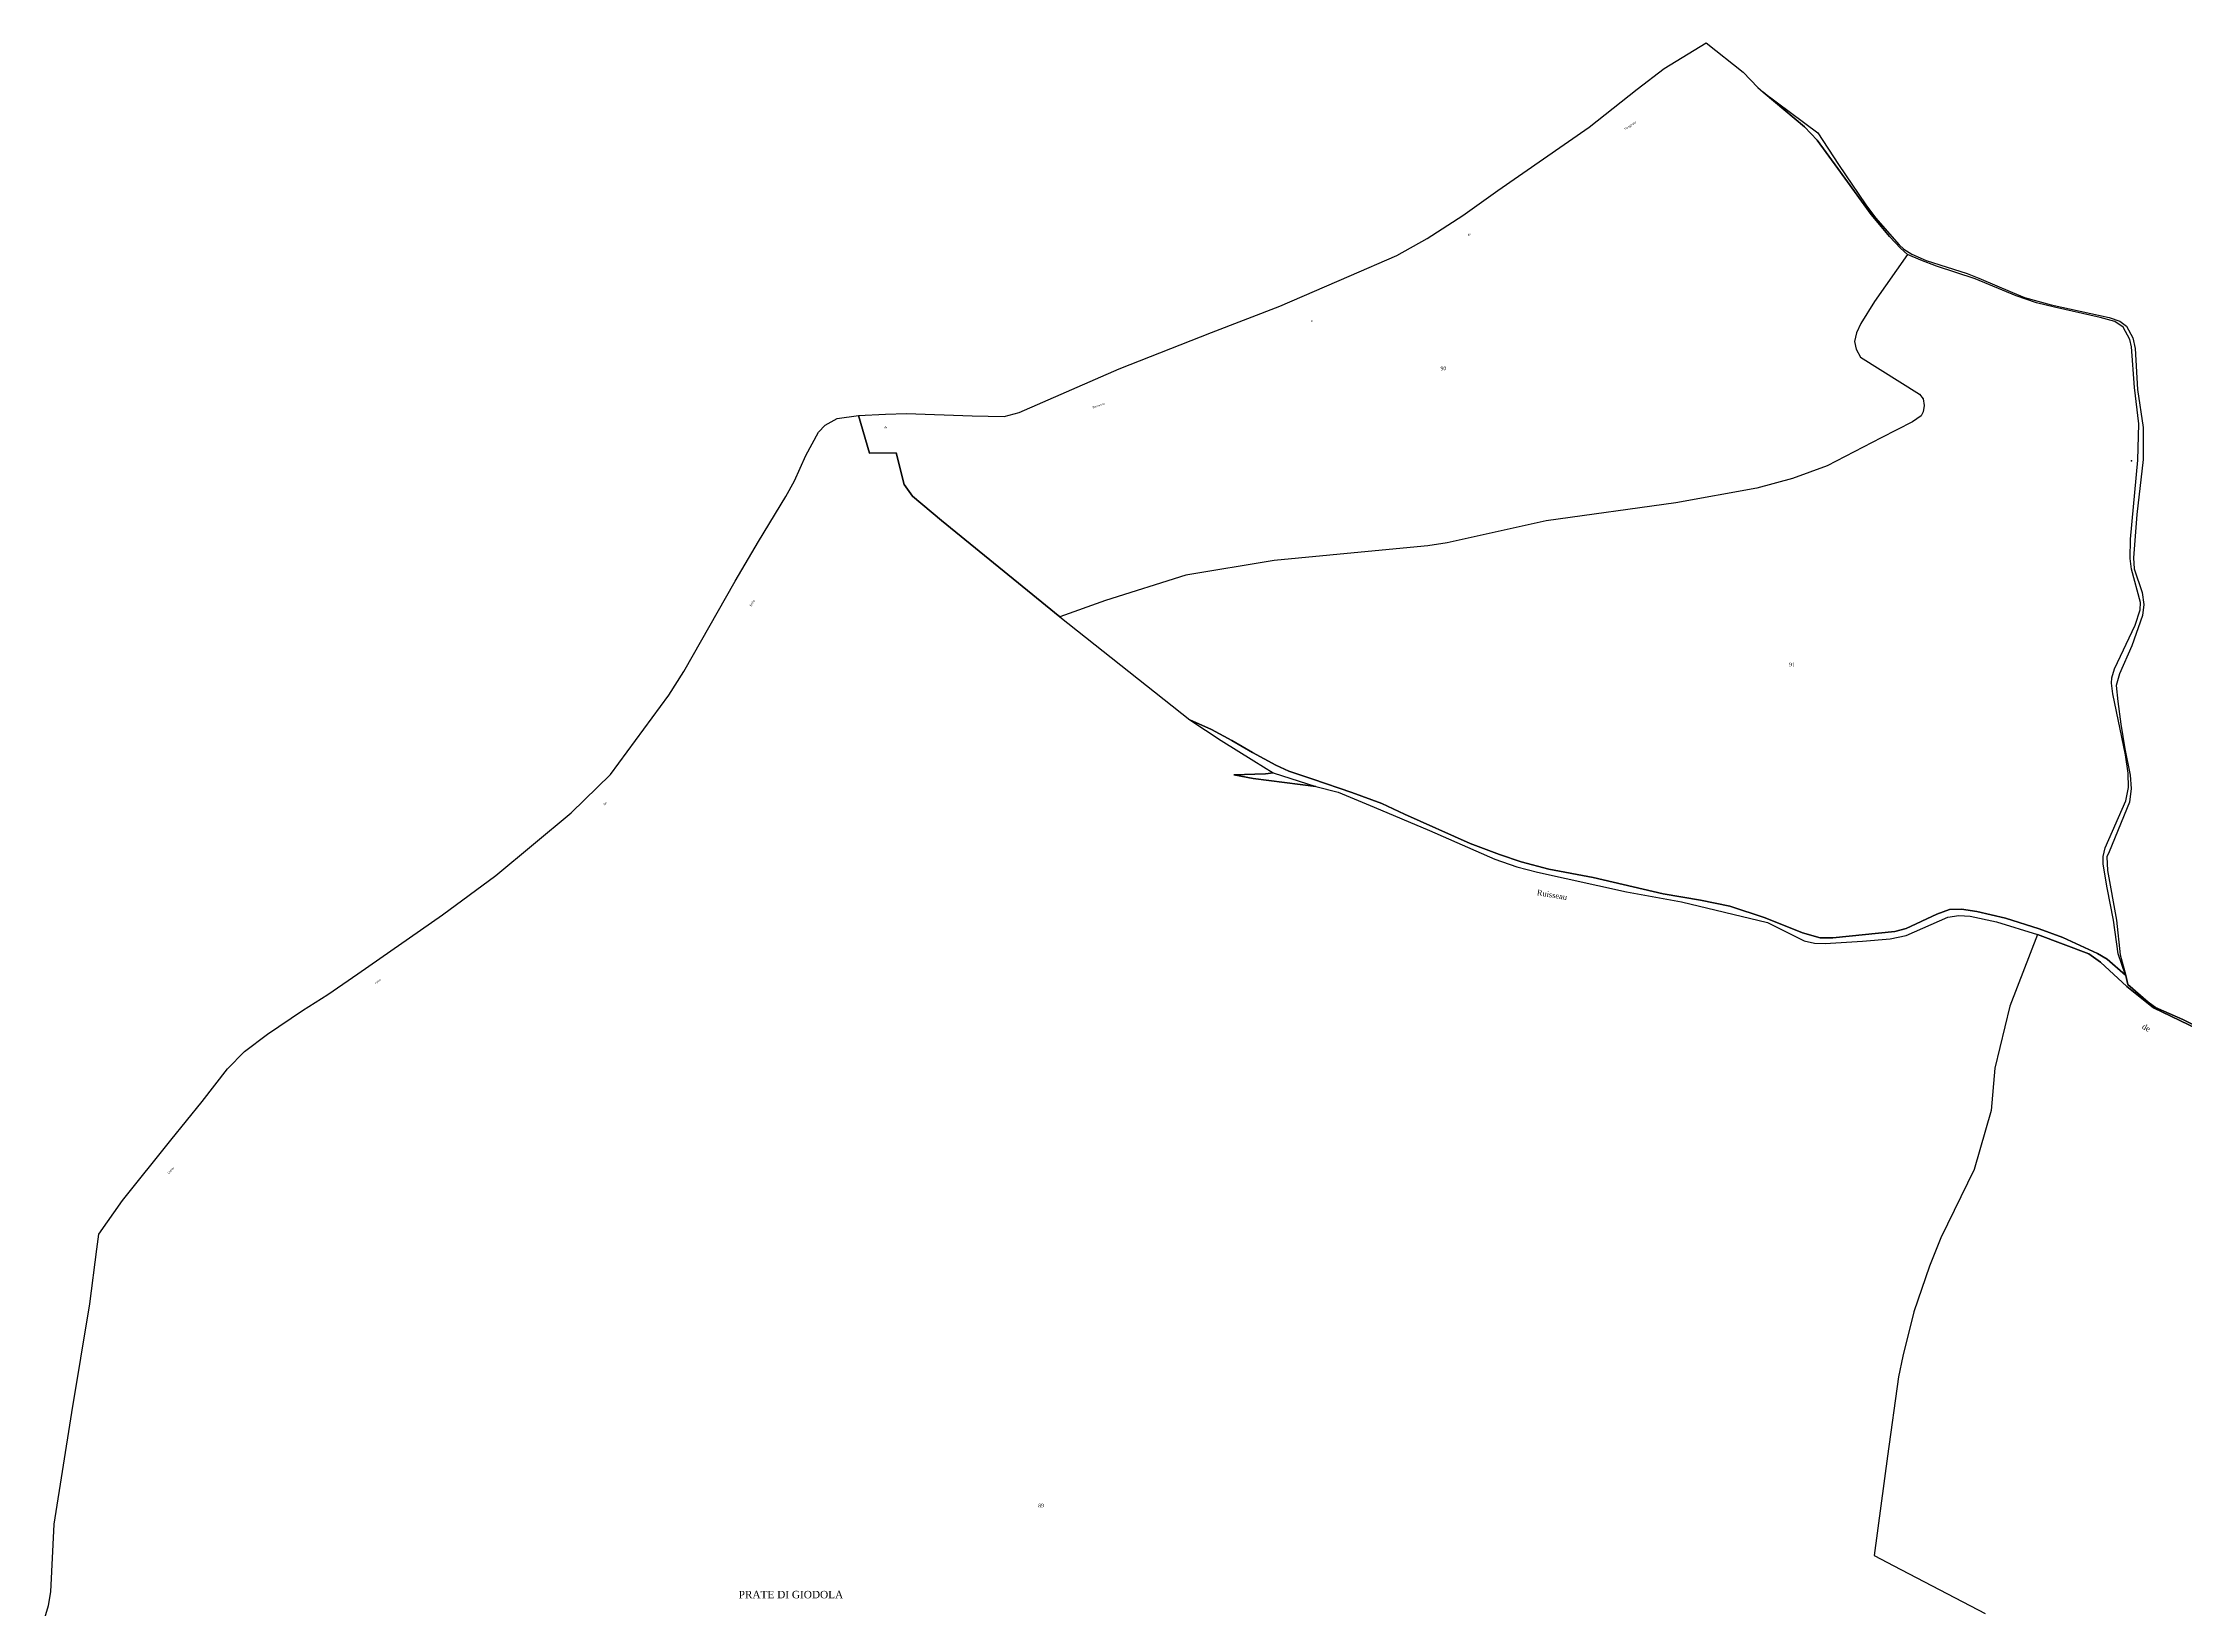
# Model space of a CAD drawing. Extents: x 1189447 to 1205702, y 6141591 to 6152844.
# Drawn here: x 1198481 to 1199629, y 6147805 to 6148645 of the extents above; entities that cross this region are included whole.
import ezdxf

# ---------------------------------------------------------------- set-up
doc = ezdxf.new("R2010")
doc.units = 0
doc.linetypes.add('CONTINU', pattern=[0])
doc.layers.get('0').update_dxf_attribs({"linetype": 'CONTINU'})
for name, color, linetype in [('1FLECHEFL', 7, 'CONTINU'), ('1LIEUDIT', 7, 'CONTINU'), ('1PARCELLE', 7, 'CONTINU'), ('1SUBDSECT', 7, 'CONTINU'), ('1TRONFLUV', 7, 'CONTINU'), ('3ENSIMMO', 7, 'CONTINU'), ('3LIEUDITTEX', 7, 'CONTINU'), ('3PARCELLETEX', 7, 'CONTINU'), ('3TRONFLUVTEX', 7, 'CONTINU')]:
    doc.layers.add(name, color=color, linetype=linetype)
doc.styles.get("Standard").update_dxf_attribs({"font": 'Times New Roman'})

# ---------------------------------------------------------------- blocks, each defined once
blk = doc.blocks.new('FLECHRU1')
blk.add_point((0, 0))

msp = doc.modelspace()

# ---------------------------------------------------------------- linework, layer by layer
at = {"layer": '1LIEUDIT'}
msp.add_lwpolyline([(1198480.57, 6147796.35), (1198483.54, 6147806.53), (1198484.89, 6147813.98), (1198486.58, 6147850.16), (1198496.17, 6147910.11), (1198505.8, 6147968.39), (1198509.51, 6147997.59), (1198510.53, 6148005.73), (1198523.23, 6148023.76), (1198549.28, 6148056.18), (1198565.93, 6148076.93), (1198579.58, 6148094.32), (1198588.74, 6148103.69), (1198601.04, 6148113.04), (1198619.8, 6148125.71), (1198633.43, 6148134.17), (1198649.49, 6148145.35), (1198694.84, 6148177.02), (1198723.5, 6148198.06), (1198763.94, 6148231.61), (1198785.04, 6148252.13), (1198816.22, 6148294.66), (1198824.35, 6148307.34), (1198851.91, 6148355.87), (1198864.34, 6148377.22), (1198878.91, 6148401.27), (1198883.63, 6148409.73), (1198889.68, 6148423.2), (1198896.43, 6148435.74), (1198900.03, 6148439.45), (1198906.6, 6148443.01), (1198917.97, 6148444.63), (1198932.48, 6148445.45), (1198943.65, 6148445.75), (1198978.87, 6148444.48), (1198996.09, 6148444.2), (1199004.13, 6148446.37), (1199057.75, 6148469.74), (1199107.34, 6148489.22), (1199143.96, 6148503.26), (1199181.03, 6148519.44), (1199206.69, 6148530.52), (1199222.83, 6148539.6), (1199241.95, 6148551.91), (1199260.76, 6148565.29), (1199309.7, 6148599.27), (1199335.43, 6148619.65), (1199349.97, 6148630.73), (1199372.44, 6148644.53), (1199392.35, 6148628.72), (1199400.18, 6148620.6), (1199403.15, 6148618), (1199432.31, 6148596.31), (1199443.48, 6148579.34), (1199458.14, 6148557.61), (1199463.31, 6148550.65), (1199476.07, 6148536.13), (1199478.52, 6148533.95), (1199482.88, 6148531.13), (1199490.51, 6148527.86), (1199512.52, 6148520.92), (1199518.77, 6148518.31), (1199536.8, 6148510.74), (1199543.13, 6148508.05), (1199557.53, 6148504.05), (1199588.66, 6148497.32), (1199594.31, 6148495.37), (1199597.86, 6148492.61), (1199601.39, 6148486.35), (1199602.49, 6148480.64), (1199603.8, 6148458.64), (1199606.91, 6148438.21), (1199606.92, 6148421.17), (1199603.44, 6148391.6), (1199601.74, 6148368.46), (1199602.07, 6148362.54), (1199606.23, 6148349.87), (1199607.23, 6148343.28), (1199606.49, 6148337.37), (1199600.81, 6148321.16), (1199594.17, 6148306.2), (1199592.45, 6148299.84), (1199593.35, 6148291.4), (1199594.94, 6148279.23), (1199597.08, 6148265.88), (1199599.87, 6148251.79), (1199600.44, 6148244.73), (1199599.55, 6148237.35), (1199588.65, 6148210.81), (1199587.43, 6148207.98), (1199587.75, 6148200.68), (1199592.59, 6148174.09), (1199594.59, 6148155.53), (1199597.54, 6148144.39), (1199598.54, 6148139.56), (1199609.55, 6148130.2), (1199613.48, 6148127.17), (1199628.13, 6148120.86), (1199636.38, 6148116.73)], dxfattribs=at)
at = {"layer": '1PARCELLE'}
for points in [[(1198917.97, 6148444.63), (1198932.48, 6148445.45), (1198943.65, 6148445.75), (1198978.87, 6148444.48), (1198996.09, 6148444.2), (1199004.13, 6148446.37), (1199057.75, 6148469.74), (1199107.34, 6148489.22), (1199143.96, 6148503.26), (1199181.03, 6148519.44), (1199206.69, 6148530.52), (1199222.83, 6148539.6), (1199241.95, 6148551.91), (1199260.76, 6148565.29), (1199309.7, 6148599.27), (1199335.43, 6148619.65), (1199349.97, 6148630.73), (1199372.44, 6148644.53), (1199392.35, 6148628.72), (1199400.18, 6148620.6), (1199403.15, 6148618), (1199425.22, 6148599.42), (1199432.02, 6148592.32), (1199443.2, 6148577.21), (1199460.95, 6148552.5), (1199470.89, 6148540.75), (1199476.79, 6148534.39), (1199480.47, 6148530.99), (1199462.78, 6148505.83), (1199455.43, 6148494.04), (1199453.17, 6148489.05), (1199452.12, 6148484.39), (1199452.95, 6148480.36), (1199455.23, 6148476.05), (1199486.94, 6148456.19), (1199488.86, 6148453.55), (1199489.45, 6148450.02), (1199488.93, 6148446.67), (1199487.75, 6148444.55), (1199483.24, 6148441.25), (1199466.3, 6148432.69), (1199437.46, 6148417.79), (1199418.79, 6148410.96), (1199399.72, 6148405.77), (1199356.22, 6148397.83), (1199286.66, 6148388.19), (1199233.61, 6148376.41), (1199223.27, 6148374.79), (1199183.71, 6148371), (1199140.78, 6148366.98), (1199093.44, 6148359.12), (1199050.43, 6148345.47), (1199025.97, 6148336.81), (1199008.52, 6148350.87), (1198962.46, 6148388.48), (1198946.91, 6148401.5), (1198942.48, 6148407.67), (1198938.14, 6148424.7), (1198923.82, 6148424.53), (1198917.97, 6148444.63)], [(1199025.97, 6148336.81), (1199095.62, 6148281.52), (1199107.27, 6148276.41), (1199118.21, 6148270.49), (1199129.16, 6148263.91), (1199141.75, 6148257.18), (1199148.76, 6148254.03), (1199161.58, 6148249.67), (1199182.53, 6148242.53), (1199198.61, 6148236.62), (1199210.68, 6148230.95), (1199245.93, 6148215.13), (1199261.77, 6148209.23), (1199273.26, 6148205.38), (1199288.17, 6148201.48), (1199311.93, 6148196.91), (1199349.47, 6148188.25), (1199369.54, 6148184.74), (1199385.28, 6148181.53), (1199404.15, 6148175.33), (1199424.12, 6148167.21), (1199433.64, 6148164.66), (1199440.49, 6148164.53), (1199473.72, 6148167.99), (1199479.68, 6148169.64), (1199496.21, 6148177.25), (1199502.95, 6148179.86), (1199509.43, 6148180.07), (1199517.59, 6148178.76), (1199533.08, 6148175.22), (1199551.15, 6148169.38), (1199563.75, 6148164.86), (1199582.35, 6148156.24), (1199587.47, 6148153.19), (1199597.33, 6148144.67), (1199593.51, 6148156.09), (1199591.03, 6148174.14), (1199587.57, 6148191.47), (1199585.39, 6148204.05), (1199585.39, 6148208.26), (1199586.55, 6148212.95), (1199597.61, 6148238.04), (1199598.95, 6148245.18), (1199598.75, 6148252.84), (1199597.35, 6148262.71), (1199590.56, 6148295.53), (1199589.83, 6148301.19), (1199590, 6148304.11), (1199591.52, 6148308.89), (1199602.64, 6148332.31), (1199605.32, 6148340.52), (1199605.48, 6148344.39), (1199600.53, 6148362.35), (1199599.91, 6148367.99), (1199600.02, 6148378.37), (1199603.98, 6148420.78), (1199604.48, 6148440.27), (1199602.15, 6148459.72), (1199600.66, 6148481.51), (1199599.76, 6148485.47), (1199596.21, 6148492.03), (1199591.65, 6148495.04), (1199583.77, 6148497.25), (1199559.39, 6148502.71), (1199549.66, 6148505.2), (1199538.75, 6148508.87), (1199516.77, 6148518.03), (1199495.94, 6148524.74), (1199487.67, 6148527.95), (1199480.47, 6148530.99), (1199462.78, 6148505.83), (1199455.43, 6148494.04), (1199453.17, 6148489.05), (1199452.12, 6148484.39), (1199452.95, 6148480.36), (1199455.23, 6148476.05), (1199486.94, 6148456.19), (1199488.86, 6148453.55), (1199489.45, 6148450.02), (1199488.93, 6148446.67), (1199487.75, 6148444.55), (1199483.24, 6148441.25), (1199466.3, 6148432.69), (1199437.46, 6148417.79), (1199418.79, 6148410.96), (1199399.72, 6148405.77), (1199356.22, 6148397.83), (1199286.66, 6148388.19), (1199233.61, 6148376.41), (1199223.27, 6148374.79), (1199183.71, 6148371), (1199140.78, 6148366.98), (1199093.44, 6148359.12), (1199050.43, 6148345.47), (1199025.97, 6148336.81)]]:
    msp.add_lwpolyline(points, close=True, dxfattribs=at)
for points in [[(1198480.57, 6147796.35), (1198483.54, 6147806.53), (1198484.89, 6147813.98), (1198486.58, 6147850.16), (1198496.17, 6147910.11), (1198505.8, 6147968.39), (1198509.51, 6147997.59), (1198510.53, 6148005.73), (1198510.53, 6148005.73), (1198523.23, 6148023.76), (1198549.28, 6148056.18), (1198565.93, 6148076.93), (1198579.58, 6148094.32), (1198588.74, 6148103.69), (1198601.04, 6148113.04), (1198619.8, 6148125.71), (1198633.43, 6148134.17), (1198649.49, 6148145.35), (1198694.84, 6148177.02), (1198723.5, 6148198.06), (1198763.94, 6148231.61), (1198785.04, 6148252.13), (1198816.22, 6148294.66), (1198824.35, 6148307.34), (1198851.91, 6148355.87), (1198864.34, 6148377.22), (1198878.91, 6148401.27), (1198883.63, 6148409.73), (1198889.68, 6148423.2), (1198896.43, 6148435.74), (1198900.03, 6148439.45), (1198906.6, 6148443.01), (1198917.97, 6148444.63), (1198923.82, 6148424.53), (1198938.14, 6148424.7), (1198942.48, 6148407.67), (1198946.91, 6148401.5), (1198962.46, 6148388.48), (1199008.52, 6148350.87), (1199025.97, 6148336.81), (1199095.62, 6148281.52), (1199112.49, 6148270.4), (1199130.04, 6148259.58), (1199140.27, 6148253.03), (1199136.29, 6148252.52), (1199119.21, 6148252.05), (1199129.67, 6148250.04), (1199163.21, 6148245.73), (1199175.11, 6148242.64), (1199194.52, 6148234.62), (1199224.18, 6148222.1), (1199259.13, 6148206.88), (1199270.98, 6148202.69), (1199282.07, 6148199.9), (1199329.81, 6148189.21), (1199359.26, 6148183.98), (1199405.44, 6148172.8), (1199425.04, 6148162.93), (1199430.66, 6148161.83), (1199436.34, 6148161.57), (1199456.26, 6148162.81), (1199471.15, 6148164.13), (1199479.8, 6148165.82), (1199502.15, 6148175.75), (1199508.04, 6148176.67), (1199514.07, 6148176.31), (1199528.27, 6148173.12), (1199550.22, 6148166.48), (1199535.4, 6148127.91), (1199527.35, 6148094.65), (1199525.29, 6148071.97), (1199516.31, 6148040.33), (1199498.34, 6148003.69), (1199492.22, 6147988.53), (1199483.79, 6147963.98), (1199477.9, 6147940.26), (1199475.67, 6147929.17), (1199469.81, 6147886.74), (1199462.59, 6147833.47), (1199473.07, 6147827.84), (1199522.06, 6147802.3)], [(1199635.82, 6148115.78), (1199612.43, 6148127.1), (1199598.18, 6148138.48), (1199583.9, 6148151.58), (1199577.69, 6148155.98), (1199550.22, 6148166.48), (1199550.22, 6148166.48), (1199535.4, 6148127.91), (1199527.35, 6148094.65), (1199525.29, 6148071.97), (1199516.31, 6148040.33), (1199498.34, 6148003.69), (1199492.22, 6147988.53), (1199483.79, 6147963.98), (1199477.9, 6147940.26), (1199475.67, 6147929.17), (1199469.81, 6147886.74), (1199462.59, 6147833.47), (1199473.07, 6147827.84), (1199522.06, 6147802.3)]]:
    msp.add_lwpolyline(points, dxfattribs=at)
at = {"layer": '1SUBDSECT'}
msp.add_lwpolyline([(1198480.57, 6147796.35), (1198483.54, 6147806.53), (1198484.89, 6147813.98), (1198486.58, 6147850.16), (1198496.17, 6147910.11), (1198505.8, 6147968.39), (1198509.51, 6147997.59), (1198510.53, 6148005.73), (1198523.23, 6148023.76), (1198549.28, 6148056.18), (1198565.93, 6148076.93), (1198579.58, 6148094.32), (1198588.74, 6148103.69), (1198601.04, 6148113.04), (1198619.8, 6148125.71), (1198633.43, 6148134.17), (1198649.49, 6148145.35), (1198694.84, 6148177.02), (1198723.5, 6148198.06), (1198763.94, 6148231.61), (1198785.04, 6148252.13), (1198816.22, 6148294.66), (1198824.35, 6148307.34), (1198851.91, 6148355.87), (1198864.34, 6148377.22), (1198878.91, 6148401.27), (1198883.63, 6148409.73), (1198889.68, 6148423.2), (1198896.43, 6148435.74), (1198900.03, 6148439.45), (1198906.6, 6148443.01), (1198917.97, 6148444.63), (1198932.48, 6148445.45), (1198943.65, 6148445.75), (1198978.87, 6148444.48), (1198996.09, 6148444.2), (1199004.13, 6148446.37), (1199057.75, 6148469.74), (1199107.34, 6148489.22), (1199143.96, 6148503.26), (1199181.03, 6148519.44), (1199206.69, 6148530.52), (1199222.83, 6148539.6), (1199241.95, 6148551.91), (1199260.76, 6148565.29), (1199309.7, 6148599.27), (1199335.43, 6148619.65), (1199349.97, 6148630.73), (1199372.44, 6148644.53), (1199392.35, 6148628.72), (1199400.18, 6148620.6), (1199403.15, 6148618), (1199432.31, 6148596.31), (1199443.48, 6148579.34), (1199458.14, 6148557.61), (1199463.31, 6148550.65), (1199476.07, 6148536.13), (1199478.52, 6148533.95), (1199482.88, 6148531.13), (1199490.51, 6148527.86), (1199512.52, 6148520.92), (1199518.77, 6148518.31), (1199536.8, 6148510.74), (1199543.13, 6148508.05), (1199557.53, 6148504.05), (1199588.66, 6148497.32), (1199594.31, 6148495.37), (1199597.86, 6148492.61), (1199601.39, 6148486.35), (1199602.49, 6148480.64), (1199603.8, 6148458.64), (1199606.91, 6148438.21), (1199606.92, 6148421.17), (1199603.44, 6148391.6), (1199601.74, 6148368.46), (1199602.07, 6148362.54), (1199606.23, 6148349.87), (1199607.23, 6148343.28), (1199606.49, 6148337.37), (1199600.81, 6148321.16), (1199594.17, 6148306.2), (1199592.45, 6148299.84), (1199593.35, 6148291.4), (1199594.94, 6148279.23), (1199597.08, 6148265.88), (1199599.87, 6148251.79), (1199600.44, 6148244.73), (1199599.55, 6148237.35), (1199588.65, 6148210.81), (1199587.43, 6148207.98), (1199587.75, 6148200.68), (1199592.59, 6148174.09), (1199594.59, 6148155.53), (1199597.54, 6148144.39), (1199598.54, 6148139.56), (1199609.55, 6148130.2), (1199613.48, 6148127.17), (1199628.13, 6148120.86), (1199636.38, 6148116.73)], dxfattribs=at)
at = {"layer": '1TRONFLUV'}
for points in [[(1199597.33, 6148144.67), (1199593.51, 6148156.09), (1199591.03, 6148174.14), (1199587.57, 6148191.47), (1199585.39, 6148204.05), (1199585.39, 6148208.26), (1199586.55, 6148212.95), (1199597.61, 6148238.04), (1199598.95, 6148245.18), (1199598.75, 6148252.84), (1199597.35, 6148262.71), (1199590.56, 6148295.53), (1199589.83, 6148301.19), (1199590, 6148304.11), (1199591.52, 6148308.89), (1199602.64, 6148332.31), (1199605.32, 6148340.52), (1199605.48, 6148344.39), (1199600.53, 6148362.35), (1199599.91, 6148367.99), (1199600.02, 6148378.37), (1199603.98, 6148420.78), (1199604.48, 6148440.27), (1199602.15, 6148459.72), (1199600.66, 6148481.51), (1199599.76, 6148485.47), (1199596.21, 6148492.03), (1199591.65, 6148495.04), (1199583.77, 6148497.25), (1199559.39, 6148502.71), (1199549.66, 6148505.2), (1199538.75, 6148508.87), (1199516.77, 6148518.03), (1199495.94, 6148524.74), (1199487.67, 6148527.95), (1199480.47, 6148530.99), (1199476.79, 6148534.39), (1199470.89, 6148540.75), (1199460.95, 6148552.5), (1199443.2, 6148577.21), (1199432.02, 6148592.32), (1199425.22, 6148599.42), (1199403.15, 6148618), (1199432.31, 6148596.31), (1199443.48, 6148579.34), (1199458.14, 6148557.61), (1199463.31, 6148550.65), (1199476.07, 6148536.13), (1199478.52, 6148533.95), (1199482.88, 6148531.13), (1199490.51, 6148527.86), (1199512.52, 6148520.92), (1199518.77, 6148518.31), (1199536.8, 6148510.74), (1199543.13, 6148508.05), (1199557.53, 6148504.05), (1199588.66, 6148497.32), (1199594.31, 6148495.37), (1199597.86, 6148492.61), (1199601.39, 6148486.35), (1199602.49, 6148480.64), (1199603.8, 6148458.64), (1199606.91, 6148438.21), (1199606.92, 6148421.17), (1199603.44, 6148391.6), (1199601.74, 6148368.46), (1199602.07, 6148362.54), (1199606.23, 6148349.87), (1199607.23, 6148343.28), (1199606.49, 6148337.37), (1199600.81, 6148321.16), (1199594.17, 6148306.2), (1199592.45, 6148299.84), (1199593.35, 6148291.4), (1199594.94, 6148279.23), (1199597.08, 6148265.88), (1199599.87, 6148251.79), (1199600.44, 6148244.73), (1199599.55, 6148237.35), (1199588.65, 6148210.81), (1199587.43, 6148207.98), (1199587.75, 6148200.68), (1199592.59, 6148174.09), (1199594.59, 6148155.53), (1199597.54, 6148144.39), (1199597.33, 6148144.67)], [(1199163.21, 6148245.73), (1199129.67, 6148250.04), (1199119.21, 6148252.05), (1199136.29, 6148252.52), (1199140.27, 6148253.03), (1199163.21, 6148245.73)]]:
    msp.add_lwpolyline(points, close=True, dxfattribs=at)
msp.add_lwpolyline([(1199636.38, 6148116.73), (1199628.13, 6148120.86), (1199613.48, 6148127.17), (1199609.55, 6148130.2), (1199598.54, 6148139.56), (1199597.54, 6148144.39), (1199597.33, 6148144.67), (1199587.47, 6148153.19), (1199582.35, 6148156.24), (1199563.75, 6148164.86), (1199551.15, 6148169.38), (1199533.08, 6148175.22), (1199517.59, 6148178.76), (1199509.43, 6148180.07), (1199502.95, 6148179.86), (1199496.21, 6148177.25), (1199479.68, 6148169.64), (1199473.72, 6148167.99), (1199440.49, 6148164.53), (1199433.64, 6148164.66), (1199424.12, 6148167.21), (1199404.15, 6148175.33), (1199385.28, 6148181.53), (1199369.54, 6148184.74), (1199349.47, 6148188.25), (1199311.93, 6148196.91), (1199288.17, 6148201.48), (1199273.26, 6148205.38), (1199261.77, 6148209.23), (1199245.93, 6148215.13), (1199210.68, 6148230.95), (1199198.61, 6148236.62), (1199182.53, 6148242.53), (1199161.58, 6148249.67), (1199148.76, 6148254.03), (1199141.75, 6148257.18), (1199129.16, 6148263.91), (1199118.21, 6148270.49), (1199107.27, 6148276.41), (1199095.62, 6148281.52), (1199112.49, 6148270.4), (1199130.04, 6148259.58), (1199140.27, 6148253.03), (1199163.21, 6148245.73), (1199175.11, 6148242.64), (1199194.52, 6148234.62), (1199224.18, 6148222.1), (1199259.13, 6148206.88), (1199270.98, 6148202.69), (1199282.07, 6148199.9), (1199329.81, 6148189.21), (1199359.26, 6148183.98), (1199405.44, 6148172.8), (1199425.04, 6148162.93), (1199430.66, 6148161.83), (1199436.34, 6148161.57), (1199456.26, 6148162.81), (1199471.15, 6148164.13), (1199479.8, 6148165.82), (1199502.15, 6148175.75), (1199508.04, 6148176.67), (1199514.07, 6148176.31), (1199528.27, 6148173.12), (1199550.22, 6148166.48), (1199577.69, 6148155.98), (1199583.9, 6148151.58), (1199598.18, 6148138.48), (1199612.43, 6148127.1), (1199635.82, 6148115.78)], dxfattribs=at)

# ---------------------------------------------------------------- block references
at = {"layer": '1FLECHEFL', "rotation": 264.6}
msp.add_blockref('FLECHRU1', (1199600.54, 6148420.44), dxfattribs=at)

# ---------------------------------------------------------------- texts
at = {"layer": '3ENSIMMO'}
for s, rotation, p in [('Tavignano', 34.1, (1199328.97, 6148597.61)), ('de', 35.3, (1199245.03, 6148540.79)), ('et', 25.4, (1199160.79, 6148494.73)), ('Restonica', 18.8, (1199043.59, 6148448.47)), ('forêts', 59.1, (1198860.46, 6148342.16)), ('les', 45.6, (1198781.76, 6148235.52)), ('entre', 36.3, (1198659.2, 6148139.8)), ('Limite', 50.6, (1198548.13, 6148037.74))]:
    msp.add_text(s, height=1.125, rotation=rotation, dxfattribs=at).set_placement(p)
msp.add_text('de', height=1.125, dxfattribs=at).set_placement((1198931.7, 6148437.81))
at = {"layer": '3LIEUDITTEX'}
msp.add_text('PRATE DI GIODOLA', height=4, dxfattribs=at).set_placement((1198853.7, 6147810.44))
at = {"layer": '3PARCELLETEX'}
for s, p in [('90', (1199230.08, 6148468.99)), ('91', (1199416.97, 6148310.18)), ('89', (1199014.34, 6147859.19))]:
    msp.add_text(s, height=2, dxfattribs=at).set_placement(p)
at = {"layer": '3TRONFLUVTEX'}
for s, rotation, p in [('Ruisseau', 350.4, (1199281.56, 6148187.57)), ('de', 331.8, (1199605.9, 6148116.12))]:
    msp.add_text(s, height=3, rotation=rotation, dxfattribs=at).set_placement(p)

doc.saveas('drawing.dxf')
